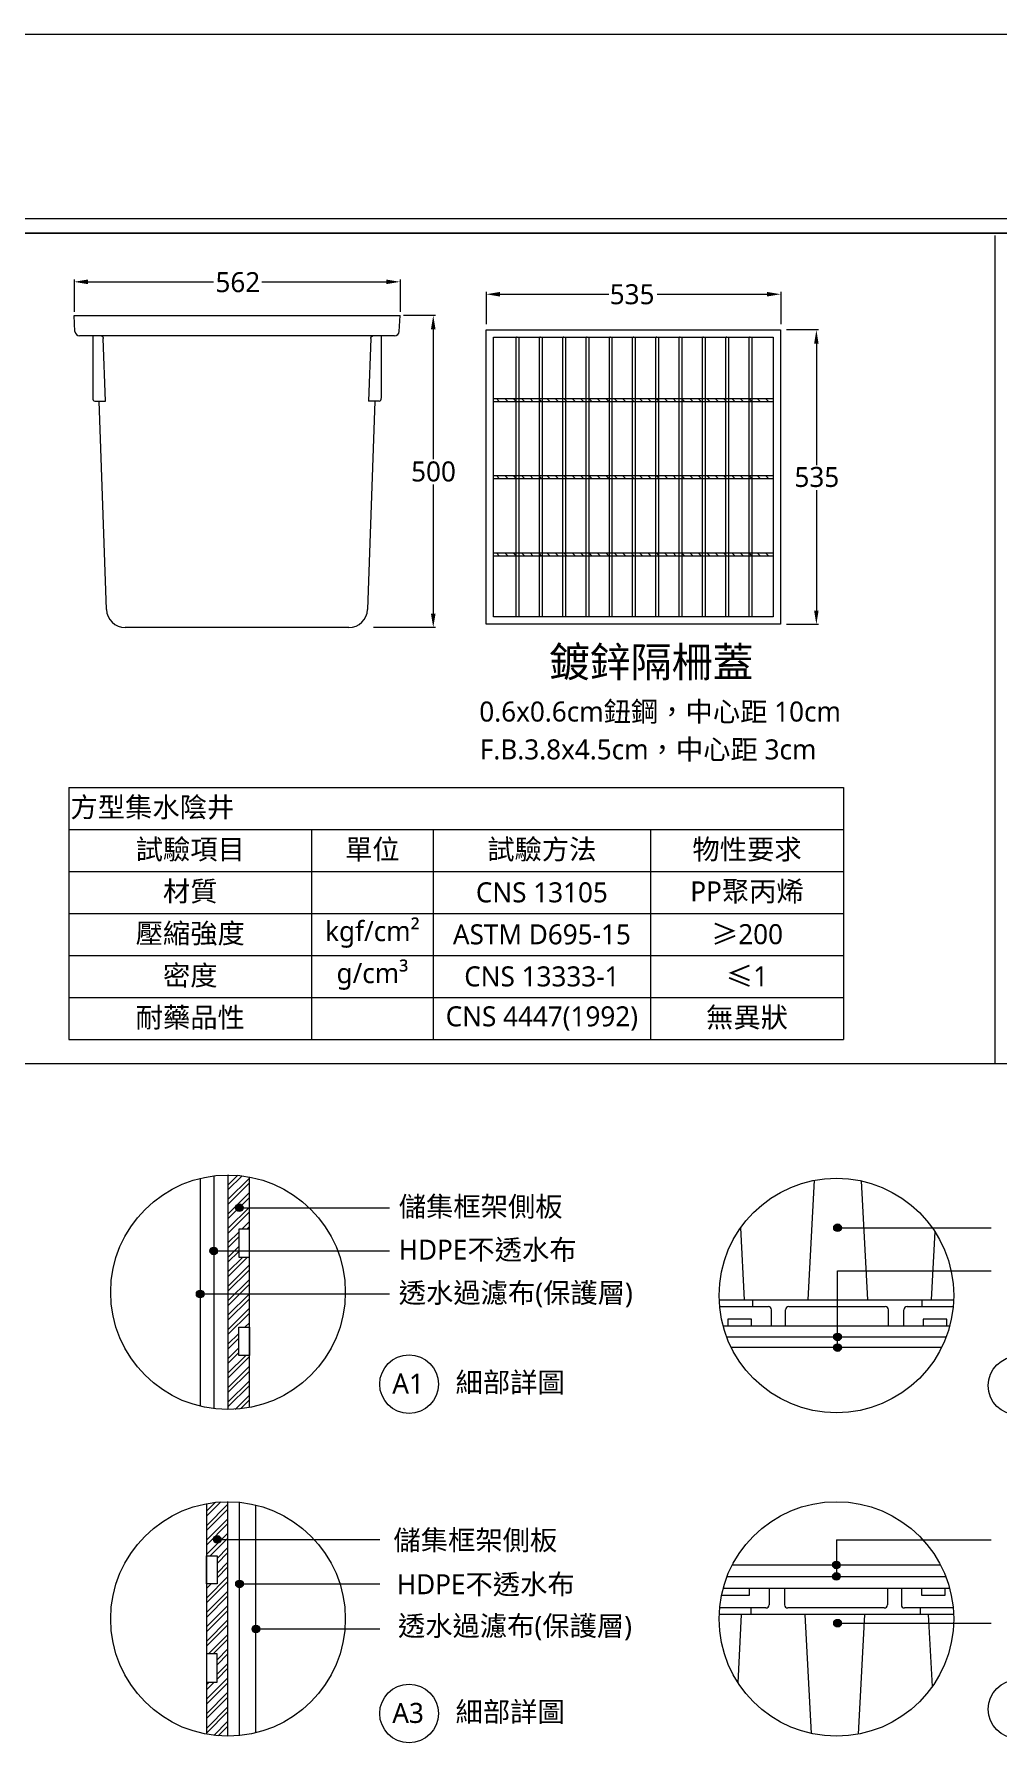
# Model space of a CAD drawing. Header units: millimetres. Extents: x 6388 to 10588, y 8 to 2978.
# Drawn here: x 8413 to 9375, y 1270 to 2978 of the extents above; entities that cross this region are included whole.
import ezdxf

# ---------------------------------------------------------------- set-up
doc = ezdxf.new("R2010")
doc.units = ezdxf.units.MM
doc.styles.get("Standard").update_dxf_attribs({"font": 'SimSun.ttf', "height": 25})
doc.styles.add('微軟正黑體-20', font='Microsoft JhengHei.ttf', dxfattribs={"height": 20})
doc.styles.add('微軟正黑體-30', font='Microsoft JhengHei.ttf', dxfattribs={"height": 30})

msp = doc.modelspace()

# ---------------------------------------------------------------- hatches: boundary and pattern name
at = {"lineweight": 5}
h = msp.add_hatch(color=256, dxfattribs=at)
h.dxf.hatch_style = 1
h.paths.add_polyline_path([(8621.5, 1805, 1), (8613.8, 1805, 1)])
h = msp.add_hatch(color=256, dxfattribs=at)
h.dxf.hatch_style = 1
h.paths.add_polyline_path([(9219.2, 1785, 1), (9211.5, 1785, 1)])
h = msp.add_hatch(color=256, dxfattribs=at)
h.dxf.hatch_style = 1
h.paths.add_polyline_path([(8595.9, 1761.9, 1), (8588.2, 1761.9, 1)])
h = msp.add_hatch(color=256, dxfattribs=at)
h.dxf.hatch_style = 1
h.paths.add_polyline_path([(8582.3, 1718.8, 1), (8574.7, 1718.8, 1)])
h = msp.add_hatch(color=256, dxfattribs=at)
h.dxf.hatch_style = 1
h.paths.add_polyline_path([(9219.2, 1675.9, 1), (9211.5, 1675.9, 1)])
h = msp.add_hatch(color=256, dxfattribs=at)
h.dxf.hatch_style = 1
h.paths.add_polyline_path([(9219.2, 1665.2, 1), (9211.5, 1665.2, 1)])
h = msp.add_hatch(color=256, dxfattribs=at)
h.dxf.hatch_style = 1
h.paths.add_polyline_path([(8599.4, 1473.5, 1), (8591.8, 1473.5, 1)])
h = msp.add_hatch(color=256, dxfattribs=at)
h.dxf.hatch_style = 1
h.paths.add_polyline_path([(9218.1, 1448, 1), (9210.4, 1448, 1)])
h = msp.add_hatch(color=256, dxfattribs=at)
h.dxf.hatch_style = 1
h.paths.add_polyline_path([(9218.1, 1436.5, 1), (9210.4, 1436.5, 1)])
h = msp.add_hatch(color=256, dxfattribs=at)
h.dxf.hatch_style = 1
h.paths.add_polyline_path([(8621.6, 1429, 1), (8614, 1429, 1)])
h = msp.add_hatch(color=256, dxfattribs=at)
h.dxf.hatch_style = 1
h.paths.add_polyline_path([(8638, 1384, 1), (8630.3, 1384, 1)])
h = msp.add_hatch(color=256, dxfattribs=at)
h.dxf.hatch_style = 1
h.paths.add_polyline_path([(9219.2, 1389.8, 1), (9211.5, 1389.8, 1)])

# ---------------------------------------------------------------- linework, layer by layer
for p, q in [((6388.1, 2977.9, 163.2), (10588.1, 2977.9, 163.2)), ((6575.2, 2779.1, 163.2), (10401.1, 2779.1, 163.2)), ((6575.2, 2779.1, 326.4), (10401.1, 2779.1, 326.4)), ((10401.1, 2779.1, 326.4), (6575.2, 2779.1, 326.4)), ((9372.5, 2776.6), (9372.5, 1948.9)), ((8452.5, 2732.7), (8452.5, 2700.5)), ((8778.4, 2732.7), (8778.4, 2700.5)), ((8466.3, 2730.4), (8591.9, 2730.4)), ((8640.2, 2730.4), (8764.4, 2730.4)), ((8864.2, 2720.3), (8864.2, 2688.1)), ((8878, 2718), (8986.8, 2718)), ((9035.1, 2718), (9144.7, 2718)), ((9158.7, 2720.3), (9158.7, 2688.1)), ((8813.7, 2696.8), (8781.5, 2696.8)), ((8811.4, 2683), (8811.4, 2553.1)), ((8864.2, 2682.3), (9158.5, 2682.3)), ((8864.2, 2388.1), (8864.2, 2682.3)), ((9158.5, 2682.3), (9158.5, 2388.1)), ((9196.4, 2682.3), (9164.3, 2682.3)), ((8871.6, 2395.5), (8871.6, 2675)), ((8871.6, 2675), (9151.1, 2675)), ((8893.8, 2675), (8893.8, 2395.5)), ((8896.8, 2675), (8896.8, 2395.5)), ((8917.1, 2675), (8917.1, 2395.5)), ((8920.1, 2675), (8920.1, 2395.5)), ((8940.4, 2675), (8940.4, 2395.5)), ((8943.4, 2675), (8943.4, 2395.5)), ((8963.7, 2675), (8963.7, 2395.5)), ((8966.7, 2675), (8966.7, 2395.5)), ((8987, 2675), (8987, 2395.5)), ((8989.9, 2675), (8989.9, 2395.5)), ((9010.2, 2675), (9010.2, 2395.5)), ((9013.2, 2675), (9013.2, 2395.5)), ((9033.5, 2675), (9033.5, 2395.5)), ((9036.5, 2675), (9036.5, 2395.5)), ((9056.8, 2675), (9056.8, 2395.5)), ((9059.8, 2675), (9059.8, 2395.5)), ((9080.1, 2675), (9080.1, 2395.5)), ((9083.1, 2675), (9083.1, 2395.5)), ((9103.4, 2675), (9103.4, 2395.5)), ((9106.4, 2675), (9106.4, 2395.5)), ((9126.7, 2675), (9126.7, 2395.5)), ((9129.7, 2675), (9129.7, 2395.5)), ((9151.1, 2675), (9151.1, 2395.5)), ((9194.2, 2668.5), (9194.2, 2547.2)), ((8871.6, 2613.9), (9151.1, 2613.9)), ((8874.5, 2613.9), (8877.4, 2610.9)), ((8882.9, 2613.9), (8885.8, 2610.9)), ((8891.3, 2613.9), (8894.2, 2610.9)), ((8899.7, 2613.9), (8902.6, 2610.9)), ((8908.1, 2613.9), (8911, 2610.9)), ((8916.5, 2613.9), (8919.4, 2610.9)), ((8924.9, 2613.9), (8927.8, 2610.9)), ((8933.3, 2613.9), (8936.2, 2610.9)), ((8941.7, 2613.9), (8944.7, 2610.9)), ((8950.1, 2613.9), (8953.1, 2610.9)), ((8958.5, 2613.9), (8961.5, 2610.9)), ((8966.9, 2613.9), (8969.9, 2610.9)), ((8975.3, 2613.9), (8978.3, 2610.9)), ((8983.7, 2613.9), (8986.7, 2610.9)), ((8992.1, 2613.9), (8995.1, 2610.9)), ((9000.5, 2613.9), (9003.5, 2610.9)), ((9009, 2613.9), (9011.9, 2610.9)), ((9017.4, 2613.9), (9020.3, 2610.9)), ((9025.8, 2613.9), (9028.7, 2610.9)), ((9034.2, 2613.9), (9037.1, 2610.9)), ((9042.6, 2613.9), (9045.5, 2610.9)), ((9051, 2613.9), (9053.9, 2610.9)), ((9059.4, 2613.9), (9062.3, 2610.9)), ((9067.8, 2613.9), (9070.7, 2610.9)), ((9076.2, 2613.9), (9079.1, 2610.9)), ((9084.6, 2613.9), (9087.6, 2610.9)), ((9093, 2613.9), (9096, 2610.9)), ((9101.4, 2613.9), (9104.4, 2610.9)), ((9109.8, 2613.9), (9112.8, 2610.9)), ((9118.2, 2613.9), (9121.2, 2610.9)), ((9126.6, 2613.9), (9129.6, 2610.9)), ((9135, 2613.9), (9138, 2610.9)), ((9143.5, 2613.9), (9146.4, 2610.9)), ((8871.6, 2610.9), (9151.1, 2610.9)), ((8811.4, 2528), (8811.4, 2398.8)), ((8871.6, 2536.7), (9151.1, 2536.7)), ((8871.6, 2533.7), (9151.1, 2533.7)), ((8874.5, 2536.7), (8877.4, 2533.7)), ((8882.9, 2536.7), (8885.8, 2533.7)), ((8891.3, 2536.7), (8894.2, 2533.7)), ((8899.7, 2536.7), (8902.6, 2533.7)), ((8908.1, 2536.7), (8911, 2533.7)), ((8916.5, 2536.7), (8919.4, 2533.7)), ((8924.9, 2536.7), (8927.8, 2533.7)), ((8933.3, 2536.7), (8936.2, 2533.7)), ((8941.7, 2536.7), (8944.7, 2533.7)), ((8950.1, 2536.7), (8953.1, 2533.7)), ((8958.5, 2536.7), (8961.5, 2533.7)), ((8966.9, 2536.7), (8969.9, 2533.7)), ((8975.3, 2536.7), (8978.3, 2533.7)), ((8983.7, 2536.7), (8986.7, 2533.7)), ((8992.1, 2536.7), (8995.1, 2533.7)), ((9000.5, 2536.7), (9003.5, 2533.7)), ((9009, 2536.7), (9011.9, 2533.7)), ((9017.4, 2536.7), (9020.3, 2533.7)), ((9025.8, 2536.7), (9028.7, 2533.7)), ((9034.2, 2536.7), (9037.1, 2533.7)), ((9042.6, 2536.7), (9045.5, 2533.7)), ((9051, 2536.7), (9053.9, 2533.7)), ((9059.4, 2536.7), (9062.3, 2533.7)), ((9067.8, 2536.7), (9070.7, 2533.7)), ((9076.2, 2536.7), (9079.1, 2533.7)), ((9084.6, 2536.7), (9087.6, 2533.7)), ((9093, 2536.7), (9096, 2533.7)), ((9101.4, 2536.7), (9104.4, 2533.7)), ((9109.8, 2536.7), (9112.8, 2533.7)), ((9118.2, 2536.7), (9121.2, 2533.7)), ((9126.6, 2536.7), (9129.6, 2533.7)), ((9135, 2536.7), (9138, 2533.7)), ((9143.5, 2536.7), (9146.4, 2533.7)), ((9194.2, 2522.1), (9194.2, 2401.9)), ((8871.6, 2459.6), (9151.1, 2459.6)), ((8874.5, 2459.6), (8877.4, 2456.6)), ((8882.9, 2459.6), (8885.8, 2456.6)), ((8891.3, 2459.6), (8894.2, 2456.6)), ((8899.7, 2459.6), (8902.6, 2456.6)), ((8908.1, 2459.6), (8911, 2456.6)), ((8916.5, 2459.6), (8919.4, 2456.6)), ((8924.9, 2459.6), (8927.8, 2456.6)), ((8933.3, 2459.6), (8936.2, 2456.6)), ((8941.7, 2459.6), (8944.7, 2456.6)), ((8950.1, 2459.6), (8953.1, 2456.6)), ((8958.5, 2459.6), (8961.5, 2456.6)), ((8966.9, 2459.6), (8969.9, 2456.6)), ((8975.3, 2459.6), (8978.3, 2456.6)), ((8983.7, 2459.6), (8986.7, 2456.6)), ((8992.1, 2459.6), (8995.1, 2456.6)), ((9000.5, 2459.6), (9003.5, 2456.6)), ((9009, 2459.6), (9011.9, 2456.6)), ((9017.4, 2459.6), (9020.3, 2456.6)), ((9025.8, 2459.6), (9028.7, 2456.6)), ((9034.2, 2459.6), (9037.1, 2456.6)), ((9042.6, 2459.6), (9045.5, 2456.6)), ((9051, 2459.6), (9053.9, 2456.6)), ((9059.4, 2459.6), (9062.3, 2456.6)), ((9067.8, 2459.6), (9070.7, 2456.6)), ((9076.2, 2459.6), (9079.1, 2456.6)), ((9084.6, 2459.6), (9087.6, 2456.6)), ((9093, 2459.6), (9096, 2456.6)), ((9101.4, 2459.6), (9104.4, 2456.6)), ((9109.8, 2459.6), (9112.8, 2456.6)), ((9118.2, 2459.6), (9121.2, 2456.6)), ((9126.6, 2459.6), (9129.6, 2456.6)), ((9135, 2459.6), (9138, 2456.6)), ((9143.5, 2459.6), (9146.4, 2456.6)), ((8871.6, 2456.6), (9151.1, 2456.6)), ((9151.1, 2395.5), (8871.6, 2395.5)), ((8813.7, 2384.8), (8751.6, 2384.8)), ((9158.5, 2388.1), (8864.2, 2388.1)), ((9196.4, 2387.9), (9164.3, 2387.9)), ((8447.4, 2225.1), (9221.4, 2225.1)), ((8447.4, 2225.1), (8447.4, 1973.1)), ((9221.4, 2225.1), (9221.4, 1973.1)), ((8447.4, 2183.1), (9221.4, 2183.1)), ((8689.9, 2183.1), (8689.9, 1973.1)), ((8811.4, 2183.1), (8811.4, 1973.1)), ((9028.4, 2183.1), (9028.4, 1973.1)), ((8447.4, 2141.1), (9221.4, 2141.1)), ((8447.4, 2099.1), (9221.4, 2099.1)), ((8447.4, 2057.1), (9221.4, 2057.1)), ((8447.4, 2015.1), (9221.4, 2015.1)), ((8447.4, 1973.1), (9221.4, 1973.1)), ((10399.9, 1948.9), (6573.8, 1948.9)), ((8578.5, 1834.4), (8578.5, 1606.6)), ((8592.1, 1836.9), (8592.1, 1604.1)), ((8606.3, 1837.8), (8606.3, 1603.3)), ((8627.8, 1605.3), (8627.8, 1835.8)), ((9192.1, 1832.5), (9185.7, 1712.9)), ((9239, 1831.9), (9245.3, 1712.9)), ((8617.6, 1805), (8767.8, 1805)), ((8627.8, 1783.7), (8617.3, 1783.7)), ((8617.3, 1783.7), (8617.3, 1755.6)), ((8627.8, 1755.6), (8627.8, 1783.7)), ((9118.4, 1784.8), (9122.2, 1712.9)), ((9215.3, 1785), (9368.9, 1785)), ((9312.5, 1781.2), (9308.9, 1712.9)), ((8592.1, 1761.9), (8767.8, 1761.9)), ((8617.3, 1755.6), (8627.8, 1755.6)), ((9215.3, 1665.2), (9215.3, 1742)), ((9215.3, 1742), (9368.9, 1742)), ((8578.5, 1718.8), (8767.8, 1718.8)), ((9097.1, 1712.9), (9331.4, 1712.9)), ((9130.4, 1712.8), (9130.4, 1706.4)), ((9299.6, 1712.9), (9299.6, 1706.4)), ((9097.5, 1706.4), (9146.2, 1706.4)), ((9129.3, 1693.5), (9105.8, 1693.5)), ((9105.8, 1693.5), (9105.8, 1686.9)), ((9129.3, 1686.9), (9129.3, 1693.5)), ((9149.4, 1686.9), (9149.4, 1703.1)), ((9163.4, 1686.9), (9163.4, 1703.1)), ((9166.6, 1706.4), (9263, 1706.4)), ((9266.2, 1686.9), (9266.2, 1703.1)), ((9281.6, 1686.9), (9281.6, 1703.1)), ((9284.8, 1706.4), (9331, 1706.4)), ((9324.5, 1693.5), (9301, 1693.5)), ((9301, 1693.5), (9301, 1686.9)), ((9324.5, 1686.9), (9324.5, 1693.5)), ((8617.3, 1657.3), (8617.3, 1685.5)), ((8617.3, 1685.5), (8627.8, 1685.5)), ((8627.8, 1685.5), (8627.8, 1657.3)), ((9101, 1686.9), (9324.5, 1686.9)), ((9323.8, 1675.5), (9104.7, 1675.5)), ((9105.8, 1686.9), (9129.3, 1686.9)), ((9301, 1686.9), (9324.5, 1686.9)), ((9324.5, 1686.9), (9327.5, 1686.9)), ((8627.8, 1657.3), (8617.3, 1657.3)), ((9319.3, 1665.2), (9109.2, 1665.2)), ((8584.9, 1509.3), (8584.9, 1278.8)), ((8606.3, 1276.8), (8606.3, 1511.3)), ((8617.8, 1277.3), (8617.8, 1510.7)), ((8634.2, 1280.1), (8634.2, 1507.9)), ((8595.6, 1473.5), (8758.1, 1473.5)), ((9214.2, 1473.2), (9214.2, 1436.5)), ((9214.2, 1473.2), (9368.9, 1473.2)), ((8584.9, 1457.2), (8595.4, 1457.2)), ((8584.9, 1429.1), (8584.9, 1457.2)), ((8595.4, 1457.2), (8595.4, 1429.1)), ((9105, 1436.5), (9323.5, 1436.5)), ((9110.2, 1448), (9318.3, 1448)), ((8595.4, 1429.1), (8584.9, 1429.1)), ((8617.8, 1429), (8758.1, 1429)), ((9099.4, 1417.9), (9127.5, 1417.9)), ((9327.5, 1424.4), (9101, 1424.4)), ((9127.5, 1424.4), (9104, 1424.4)), ((9127.5, 1417.9), (9127.5, 1424.4)), ((9146.9, 1424.4), (9146.9, 1408.2)), ((9162.3, 1424.4), (9162.3, 1408.2)), ((9265.1, 1424.4), (9265.1, 1408.2)), ((9279.1, 1424.4), (9279.1, 1408.2)), ((9322.7, 1424.4), (9299.2, 1424.4)), ((9299.2, 1424.4), (9299.2, 1417.9)), ((9299.2, 1417.9), (9322.7, 1417.9)), ((9322.7, 1417.9), (9322.7, 1424.4)), ((9143.7, 1405), (9097.5, 1405)), ((9128.9, 1398.5), (9128.9, 1405)), ((9261.9, 1405), (9165.5, 1405)), ((9331, 1405), (9282.3, 1405)), ((9298.1, 1398.6), (9298.1, 1405)), ((8634.2, 1384), (8758.1, 1384)), ((9331.4, 1398.5), (9097.1, 1398.5)), ((9115.9, 1330.1), (9119.5, 1398.5)), ((9189.4, 1279.4), (9183.1, 1398.5)), ((9215.3, 1389.8), (9368.9, 1389.8)), ((9236.4, 1278.9), (9242.7, 1398.5)), ((9310.1, 1326.6), (9306.3, 1398.5)), ((8595.4, 1359), (8584.9, 1359)), ((8584.9, 1359), (8584.9, 1330.8)), ((8595.4, 1330.8), (8595.4, 1359)), ((8584.9, 1330.8), (8595.4, 1330.8))]:
    msp.add_line(p, q, dxfattribs=at)
at = {"color": 4, "lineweight": 5}
msp.add_line((10415.3, 2793.3, 326.4), (6561, 2793.3, 326.4), dxfattribs=at)
at = {"color": 7, "linetype": 'Continuous', "lineweight": 5}
for p, q in [((8452.5, 2696.8), (8778.2, 2696.8)), ((8453.3, 2680.7), (8452.5, 2696.8)), ((8777.4, 2680.7), (8778.2, 2696.8)), ((8772.7, 2676.3), (8458, 2676.3)), ((8471.3, 2676.3), (8471.3, 2614)), ((8483.9, 2611.2), (8481.7, 2673.7)), ((8749, 2673.7), (8746.8, 2611.2)), ((8759.4, 2676.3), (8759.4, 2614)), ((8473.3, 2611.2), (8483.9, 2611.2)), ((8484.9, 2403), (8477.6, 2611.2)), ((8753.1, 2611.2), (8745.8, 2403)), ((8757.4, 2611.2), (8746.8, 2611.2)), ((8727.2, 2385), (8503.5, 2385))]:
    msp.add_line(p, q, dxfattribs=at)
at = {"linetype": 'Continuous', "lineweight": 5}
for p, q in [((8606.3, 1837.3), (8606.8, 1837.8)), ((8606.3, 1827.6), (8616.1, 1837.4)), ((8606.3, 1822.8), (8620.4, 1836.9)), ((8606.3, 1813.2), (8627.8, 1834.6)), ((8606.3, 1808.3), (8627.8, 1829.8)), ((8606.3, 1798.7), (8627.8, 1820.2)), ((8606.3, 1793.9), (8627.8, 1815.3)), ((8606.3, 1784.2), (8627.8, 1805.7)), ((8606.3, 1779.4), (8627.8, 1800.9)), ((8606.3, 1769.8), (8617.3, 1780.7)), ((8620.3, 1783.7), (8627.8, 1791.2)), ((8625.1, 1783.7), (8627.8, 1786.4)), ((8606.3, 1765), (8617.3, 1775.9)), ((8606.3, 1755.3), (8617.3, 1766.2)), ((8606.3, 1750.5), (8617.3, 1761.4)), ((8606.3, 1740.8), (8621, 1755.6)), ((8606.3, 1736), (8625.9, 1755.6)), ((8606.3, 1726.4), (8627.8, 1747.9)), ((8606.3, 1721.6), (8627.8, 1743)), ((8606.3, 1711.9), (8627.8, 1733.4)), ((8606.3, 1707.1), (8627.8, 1728.6)), ((8606.3, 1697.5), (8627.8, 1718.9)), ((8606.3, 1692.6), (8627.8, 1714.1)), ((8606.3, 1683), (8627.8, 1704.5)), ((8606.3, 1678.2), (8627.8, 1699.6)), ((8606.3, 1668.5), (8617.3, 1679.4)), ((8606.3, 1663.7), (8617.3, 1674.6)), ((8623.3, 1685.5), (8627.8, 1690)), ((8606.3, 1654.1), (8617.3, 1665)), ((8606.3, 1649.2), (8617.3, 1660.2)), ((8606.3, 1639.6), (8624, 1657.3)), ((8606.3, 1634.8), (8627.8, 1656.3)), ((8606.3, 1625.1), (8627.8, 1646.6)), ((8606.3, 1620.3), (8627.8, 1641.8)), ((8606.3, 1610.7), (8627.8, 1632.1)), ((8606.3, 1605.9), (8627.8, 1627.3)), ((8613.6, 1603.5), (8627.8, 1617.7)), ((8618.9, 1603.9), (8627.8, 1612.9)), ((8599.1, 1511.1), (8584.9, 1496.9)), ((8593.8, 1510.6), (8584.9, 1501.7)), ((8606.3, 1508.7), (8584.9, 1487.2)), ((8606.3, 1503.9), (8584.9, 1482.4)), ((8606.3, 1494.2), (8584.9, 1472.8)), ((8606.3, 1489.4), (8584.9, 1467.9)), ((8606.3, 1479.8), (8584.9, 1458.3)), ((8606.3, 1474.9), (8588.6, 1457.2)), ((8606.3, 1465.3), (8595.4, 1454.4)), ((8606.3, 1460.5), (8595.4, 1449.6)), ((8606.3, 1436.4), (8584.9, 1414.9)), ((8606.3, 1450.8), (8595.4, 1439.9)), ((8606.3, 1446), (8595.4, 1435.1)), ((8606.3, 1431.6), (8584.9, 1410.1)), ((8589.4, 1429.1), (8584.9, 1424.6)), ((8606.3, 1421.9), (8584.9, 1400.5)), ((8606.3, 1417.1), (8584.9, 1395.6)), ((8606.3, 1407.5), (8584.9, 1386)), ((8606.3, 1402.6), (8584.9, 1381.2)), ((8606.3, 1393), (8584.9, 1371.5)), ((8606.3, 1388.2), (8584.9, 1366.7)), ((8606.3, 1378.5), (8586.8, 1359)), ((8606.3, 1373.7), (8591.6, 1359)), ((8606.3, 1364.1), (8595.4, 1353.2)), ((8606.3, 1359.2), (8595.4, 1348.3)), ((8606.3, 1349.6), (8595.4, 1338.7)), ((8606.3, 1335.1), (8584.9, 1313.7)), ((8606.3, 1344.8), (8595.4, 1333.9)), ((8592.4, 1330.8), (8584.9, 1323.3)), ((8587.6, 1330.8), (8584.9, 1328.1)), ((8606.3, 1330.3), (8584.9, 1308.9)), ((8606.3, 1320.7), (8584.9, 1299.2)), ((8606.3, 1315.9), (8584.9, 1294.4)), ((8606.3, 1306.2), (8584.9, 1284.7)), ((8606.3, 1301.4), (8584.9, 1279.9)), ((8606.3, 1291.7), (8592.2, 1277.6)), ((8606.3, 1286.9), (8596.6, 1277.2)), ((8606.3, 1277.3), (8605.8, 1276.8))]:
    msp.add_line(p, q, dxfattribs=at)
at = {"lineweight": 5}
for centre, radius in [((8606.3, 1720.5), 117.2), ((9214.2, 1717.3), 117.2), ((8617.6, 1805), 3.82), ((9215.3, 1785), 3.82), ((8592.1, 1761.9), 3.82), ((8578.5, 1718.8), 3.82), ((9215.3, 1675.9), 3.82), ((8787.2, 1628.7), 29.3), ((9215.3, 1665.2), 3.82), ((9395.1, 1627.2), 29.3), ((8606.3, 1394), 117.2), ((9214.2, 1394), 117.2), ((8595.6, 1473.5), 3.82), ((9214.2, 1448), 3.82), ((9214.2, 1436.5), 3.82), ((8617.8, 1429), 3.82), ((8634.2, 1384), 3.82), ((9215.3, 1389.8), 3.82), ((9395.1, 1303.9), 29.3), ((8787.2, 1299.5), 29.3)]:
    msp.add_circle(centre, radius, dxfattribs=at)
at = {"color": 7, "linetype": 'Continuous', "lineweight": 5}
for centre, radius, start, end in [((8458, 2681), 4.65, 183, 270), ((8772.7, 2681), 4.65, 270, 357), ((8473.8, 2613.6), 2.49, 171.9505, 258.5782), ((8756.9, 2613.6), 2.49, 281.4218, 8.0495), ((8503.5, 2403.6), 18.6, 182, 270), ((8727.2, 2403.6), 18.6, 270, 358)]:
    msp.add_arc(centre, radius, start, end, dxfattribs=at)
at = {"lineweight": 5}
for centre, start, end in [((9146.2, 1703.1), 0, 90), ((9166.6, 1703.1), 90, 180), ((9263, 1703.1), 0, 90), ((9284.8, 1703.1), 90, 180), ((9143.7, 1408.2), 270, 0), ((9165.5, 1408.2), 180, 270), ((9261.9, 1408.2), 270, 0), ((9282.3, 1408.2), 180, 270)]:
    msp.add_arc(centre, 3.23, start, end, dxfattribs=at)
at = {"color": 7, "linetype": 'Continuous', "lineweight": 5}
for points in [[(8479.8, 2676.3), (8479.9, 2676.3), (8480, 2676.3), (8480.3, 2676.2), (8480.4, 2676.2), (8480.6, 2676), (8480.7, 2676), (8480.9, 2675.8), (8481, 2675.7), (8481.2, 2675.4), (8481.3, 2675.3), (8481.4, 2675), (8481.5, 2674.8), (8481.7, 2674.4), (8481.7, 2674), (8481.7, 2673.7)], [(8749, 2673.7), (8749, 2673.8), (8749, 2674), (8749, 2674.4), (8749.1, 2674.5), (8749.2, 2674.8), (8749.3, 2675), (8749.4, 2675.3), (8749.5, 2675.4), (8749.7, 2675.7), (8749.8, 2675.8), (8750, 2676), (8750.1, 2676), (8750.4, 2676.2), (8750.7, 2676.3), (8750.9, 2676.3)]]:
    msp.add_open_spline(points, degree=3, knots=[0, 0, 0, 0, 0.125, 0.125, 0.25, 0.25, 0.375, 0.375, 0.5, 0.5, 0.625, 0.625, 0.75, 0.75, 1, 1, 1, 1], dxfattribs=at)
at = {"lineweight": 5}
for p in [(8894.9, 2675), (8918.2, 2675), (8941.5, 2675), (8964.8, 2675), (8988.1, 2675), (9011.3, 2675), (9034.6, 2675), (9057.9, 2675), (9081.2, 2675), (9104.5, 2675), (9127.8, 2675)]:
    msp.add_point(p, dxfattribs=at)
for points in [[(8466.3, 2732.7), (8466.3, 2728.1), (8452.5, 2730.4)], [(8764.4, 2732.7), (8764.4, 2728.1), (8778.2, 2730.4)], [(8878, 2720.3), (8878, 2715.7), (8864.2, 2718)], [(9144.7, 2720.3), (9144.7, 2715.7), (9158.5, 2718)], [(8813.7, 2683), (8809.1, 2683), (8811.4, 2696.8)], [(9196.4, 2668.5), (9191.9, 2668.5), (9194.2, 2682.3)], [(8813.7, 2398.8), (8809.1, 2398.8), (8811.4, 2385)], [(9196.4, 2401.9), (9191.9, 2401.9), (9194.2, 2388.1)]]:
    msp.add_solid(points, dxfattribs=at)

# ---------------------------------------------------------------- texts
for s, height, style, p in [('562', 20, '微軟正黑體-20', (8593.8, 2720.1)), ('535', 20, '微軟正黑體-20', (8987.7, 2708)), ('500', 20, '微軟正黑體-20', (8789.3, 2530.9)), ('535', 20, '微軟正黑體-20', (9172.3, 2525.4)), ('鍍鋅隔柵蓋', 30, '微軟正黑體-30', (8926.7, 2335.4)), ('0.6x0.6cm鈕鋼，中心距 10cm', 20, '微軟正黑體-20', (8857.4, 2290.9)), ('F.B.3.8x4.5cm，中心距 3cm', 20, '微軟正黑體-20', (8857.9, 2253.1)), ('儲集框架側板', 20, '微軟正黑體-20', (8776.9, 1796.2)), ('HDPE不透水布', 20, '微軟正黑體-20', (8776.9, 1753.1)), ('透水過濾布(保護層)', 20, '微軟正黑體-20', (8776.9, 1710)), ('A1', 20, '微軟正黑體-20', (8770.5, 1619.3)), ('細部詳圖', 20, '微軟正黑體-20', (8833.7, 1620.5)), ('儲集框架側板', 20, '微軟正黑體-20', (8771.6, 1462.8)), ('HDPE不透水布', 20, '微軟正黑體-20', (8775, 1418.7)), ('透水過濾布(保護層)', 20, '微軟正黑體-20', (8776.1, 1377.1)), ('A3', 20, '微軟正黑體-20', (8770.5, 1290.1)), ('細部詳圖', 20, '微軟正黑體-20', (8833.7, 1291.2))]:
    msp.add_text(s, height=height, dxfattribs=dict(at, style=style)).set_placement(p)
at = {"lineweight": 5, "char_height": 20, "style": '微軟正黑體-20'}
for s, insert, width, attachment_point in [('{\\C256;方型集水陰井}', (8448.9, 2204.1), 770.955, 4), ('{\\C256;試驗項目}', (8568.6, 2162.1), 239.424, 5), ('單位', (8750.6, 2162.1), 118.521, 5), ('試驗方法', (8919.9, 2162.1), 213.977, 5), ('物性要求', (9124.9, 2162.1), 190.033, 5), ('{\\C256;材質}', (8568.6, 2120.1), 239.424, 5), ('{\\C256;CNS 13105}', (8919.9, 2120.1), 213.977, 5), ('{\\C256;PP聚丙烯}', (9124.9, 2120.1), 190.033, 5), ('{\\C256;壓縮強度}', (8568.6, 2078.1), 239.424, 5), ('{\\C256;ASTM D695-15}', (8919.9, 2078.1), 213.977, 5), ('{\\fSimSun|b0|i0|c134|p2;\\C256;≥\\fMicrosoft JhengHei|b0|i0|c136|p34;200}', (9124.9, 2078.1), 190.033, 5), ('{\\C256;密度}', (8568.6, 2036.1), 239.424, 5), ('{\\C256;g/cm³}', (8750.6, 2036.1), 118.521, 5), ('{\\C256;CNS 13333-1}', (8919.9, 2036.1), 213.977, 5), ('{\\fSimSun|b0|i0|c134|p2;\\C256;≤\\fMicrosoft JhengHei|b0|i0|c136|p34;1}', (9124.9, 2036.1), 190.033, 5), ('耐藥品性', (8568.6, 1994.1), 239.424, 5), ('{\\C256;CNS 4447(1992)}', (8919.9, 1994.1), 213.977, 5), ('無異狀', (9124.9, 1994.1), 190.033, 5)]:
    msp.add_mtext(s, dxfattribs=dict(at, insert=insert, width=width, attachment_point=attachment_point))
at = {"lineweight": 5, "insert": (8750.6, 2078.1), "char_height": 20, "width": 118.521, "attachment_point": 5}
msp.add_mtext('{\\fMicrosoft JhengHei|b0|i0|c136|p34;\\C256;kgf/cm²}', dxfattribs=at)

doc.saveas('drawing.dxf')
